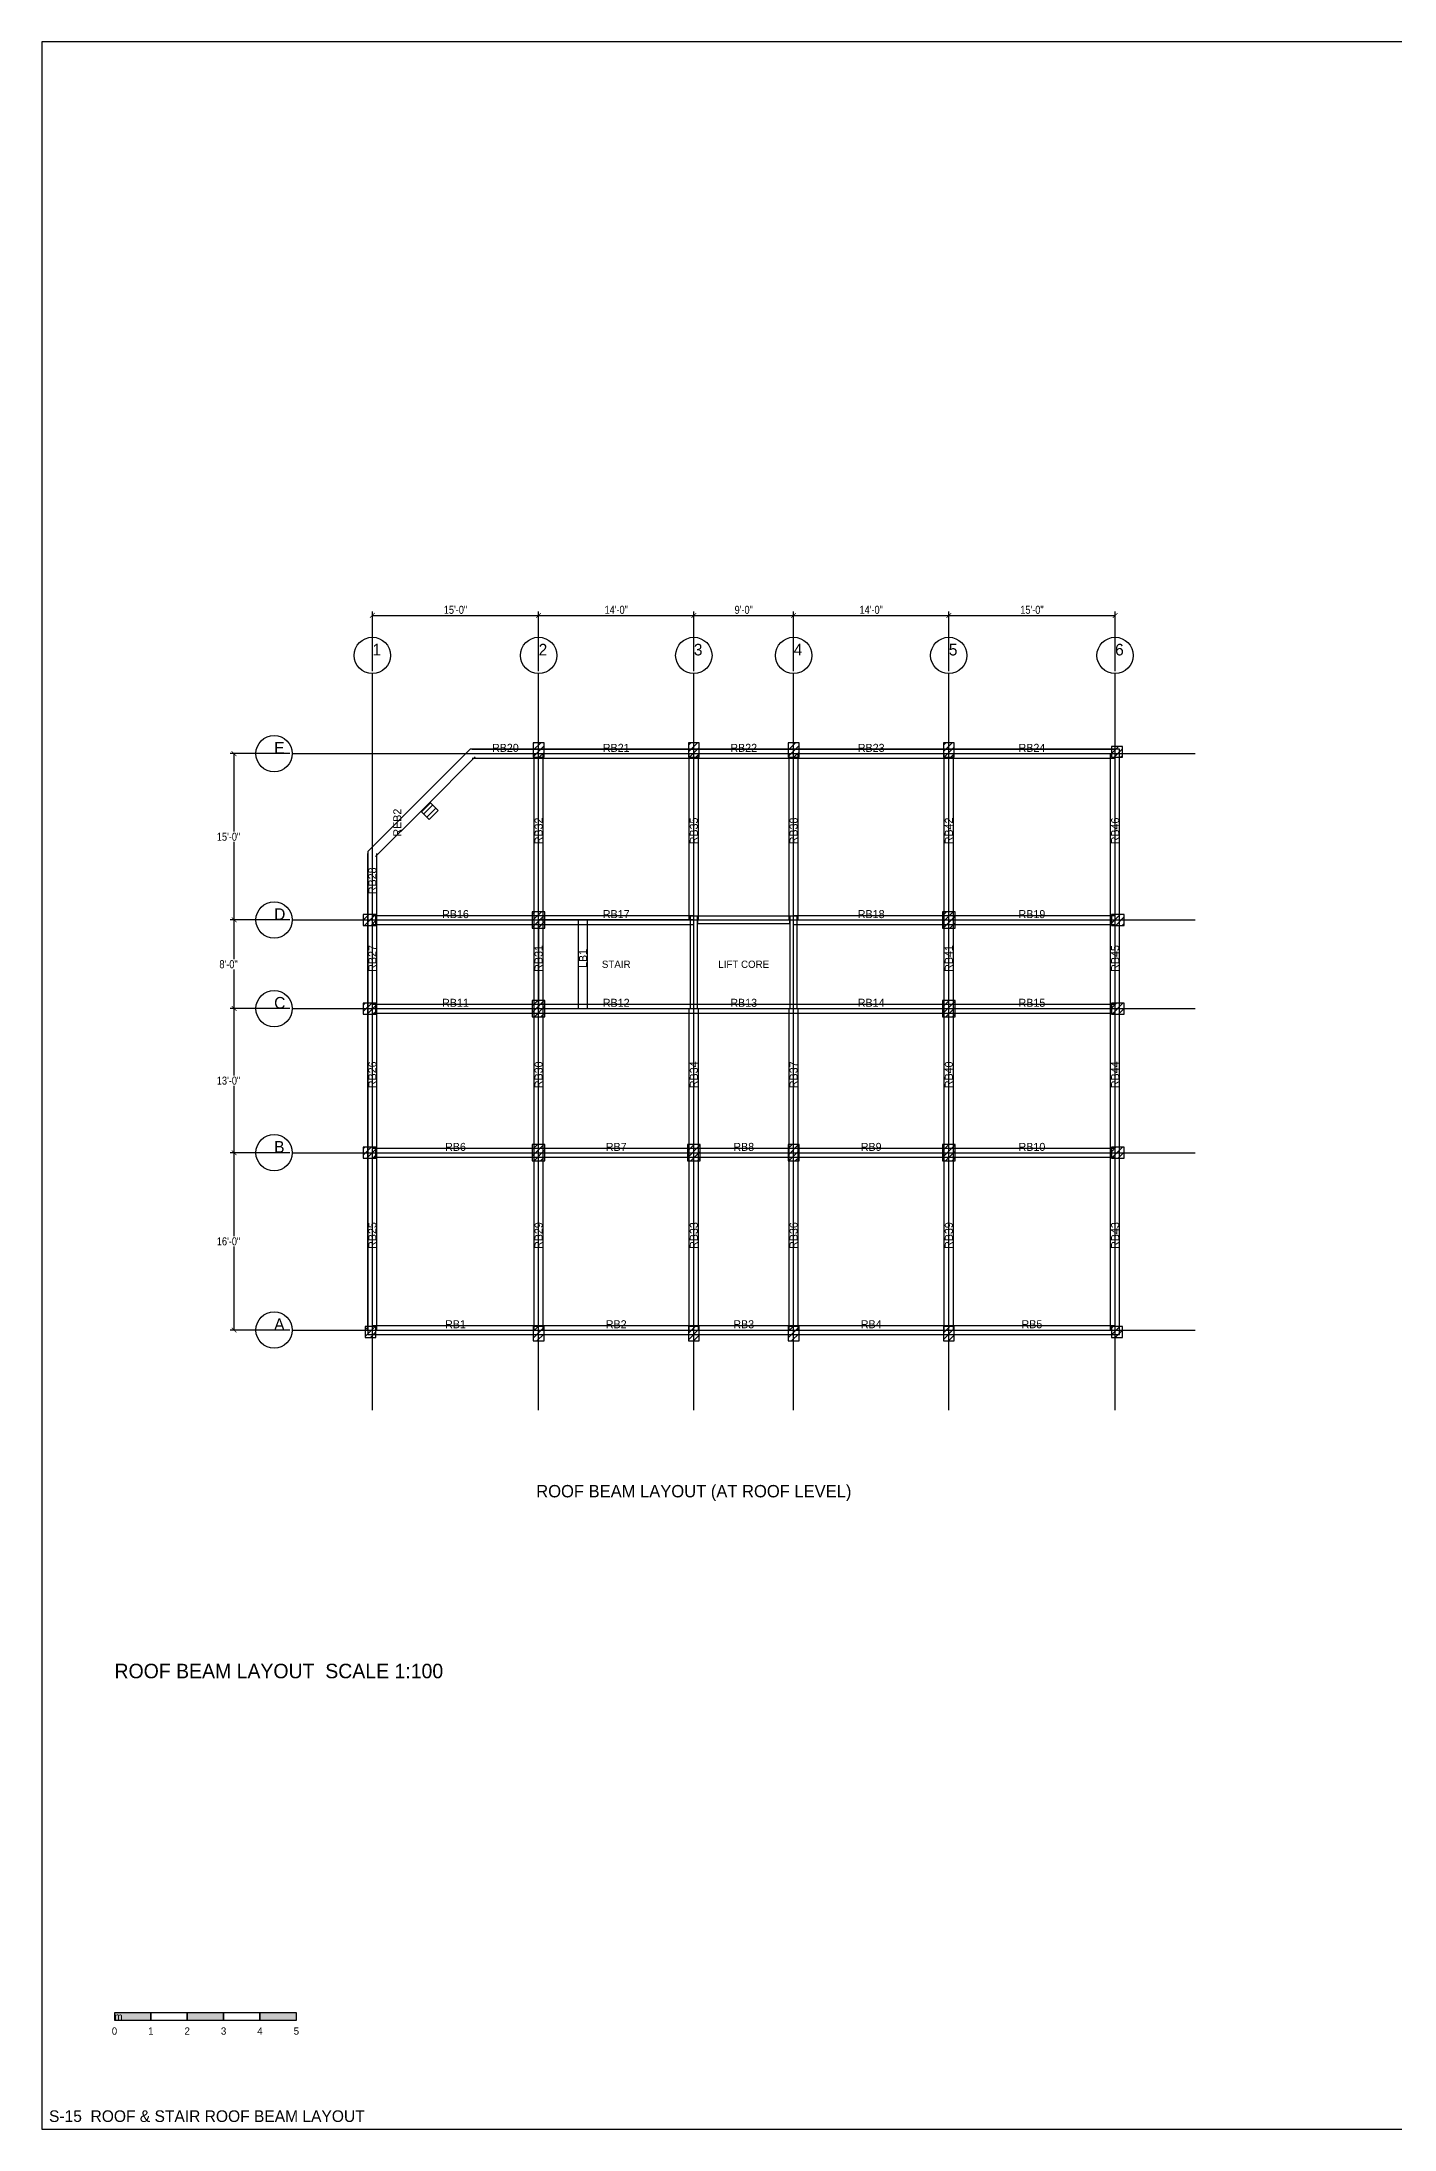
# Model space of a CAD drawing. Extents: x 1000 to 743527, y -207200 to 58857.
# Drawn here: x 659700 to 696886, y -68400 to -11000 of the extents above; entities that cross this region are included whole.
import ezdxf
from ezdxf.enums import TextEntityAlignment as Align

# ---------------------------------------------------------------- set-up
doc = ezdxf.new("R2010")
doc.units = 0
for name, color, linetype in [('Beam Line', 4, 'Continuous'), ('Column', 1, 'Continuous'), ('Grid', 8, 'Continuous'), ('Grid Circle', 8, 'Continuous'), ('Hatch', 9, 'Continuous'), ('Inches Dimension', 6, 'Continuous'), ('Sheet', 7, 'Continuous'), ('Slab', 5, 'Continuous'), ('Text-1', 7, 'Continuous'), ('Wall', 1, 'Continuous')]:
    doc.layers.add(name, color=color, linetype=linetype)
doc.styles.add('OpenSansCondensed-Light', font='OpenSansCondensed-Light.ttf')
doc.dimstyles.new('EZDXF', dxfattribs={"dimtxt": 0.25, "dimasz": 0.175, "dimexe": 0.375, "dimexo": 0.125, "dimgap": 0.1, "dimtad": 1, "dimlfac": 100, "dimzin": 12, "dimdsep": 46, "dimtxsty": 'OpenSansCondensed-Light', "dimblk": 'ARCHTICK', "dimcen": 2.5, "dimazin": 3, "dimtfac": 0.5, "dimtmove": 2, "dimatfit": 3})

# ---------------------------------------------------------------- blocks, each defined once
blk = doc.blocks.new('SCALE_BAR')
at = {"layer": 'Sheet'}
h = blk.add_hatch(color=7, dxfattribs=at)
h.dxf.hatch_style = 1
h.paths.add_polyline_path([(0, 0), (10, 0), (10, 2), (0, 2)])
h = blk.add_hatch(color=7, dxfattribs=at)
h.dxf.hatch_style = 1
h.paths.add_polyline_path([(20, 0), (30, 0), (30, 2), (20, 2)])
h = blk.add_hatch(color=7, dxfattribs=at)
h.dxf.hatch_style = 1
h.paths.add_polyline_path([(40, 0), (50, 0), (50, 2), (40, 2)])
for points in [[(0, 0), (10, 0), (10, 2), (0, 2)], [(10, 0), (20, 0), (20, 2), (10, 2)], [(20, 0), (30, 0), (30, 2), (20, 2)], [(30, 0), (40, 0), (40, 2), (30, 2)], [(40, 0), (50, 0), (50, 2), (40, 2)]]:
    blk.add_lwpolyline(points, close=True, dxfattribs=at)
for s, p in [('0', (0, -4)), ('1', (10, -4)), ('2', (20, -4)), ('3', (30, -4)), ('4', (40, -4)), ('5', (50, -4))]:
    blk.add_text(s, height=2, dxfattribs=at).set_placement(p, align=Align.CENTER)
at = {"layer": 'Text-1'}
blk.add_attdef('UNIT', (0, 0), '', height=2, dxfattribs=at)
blk = doc.blocks.new('GRID_BUBBLE')
at = {"layer": 'Grid Circle'}
blk.add_circle((0, 0), 500, dxfattribs=at)
at = {"layer": 'Text-1'}
blk.add_attdef('GRID', (0, 0), '', height=320, dxfattribs=at)
blk = doc.blocks.new('_ARCHTICK')
at = {"color": 0, "linetype": 'BYBLOCK', "const_width": 0.15}
blk.add_lwpolyline([(-0.5, -0.5), (0.5, 0.5)], dxfattribs=at)

msp = doc.modelspace()

# ---------------------------------------------------------------- hatches: boundary and pattern name
at = {"layer": 'Hatch'}
h = msp.add_hatch(dxfattribs=at)
h.set_pattern_fill('ANSI31', scale=40)
h.paths.add_polyline_path([(673211.2, -30675.2), (673511.2, -30675.2), (673511.2, -30275.2), (673211.2, -30275.2)])
h = msp.add_hatch(dxfattribs=at)
h.set_pattern_fill('ANSI31', scale=40)
h.paths.add_polyline_path([(677478.4, -30675.2), (677778.4, -30675.2), (677778.4, -30275.2), (677478.4, -30275.2)])
h = msp.add_hatch(dxfattribs=at)
h.set_pattern_fill('ANSI31', scale=40)
h.paths.add_polyline_path([(680221.6, -30675.2), (680521.6, -30675.2), (680521.6, -30275.2), (680221.6, -30275.2)])
h = msp.add_hatch(dxfattribs=at)
h.set_pattern_fill('ANSI31', scale=40)
h.paths.add_polyline_path([(684488.8, -30675.2), (684788.8, -30675.2), (684788.8, -30275.2), (684488.8, -30275.2)])
h = msp.add_hatch(dxfattribs=at)
h.set_pattern_fill('ANSI31', scale=40)
h.paths.add_polyline_path([(689110.8, -30675.2), (689410.8, -30675.2), (689410.8, -30375.2), (689110.8, -30375.2)])
h = msp.add_hatch(dxfattribs=at)
h.set_pattern_fill('ANSI31', scale=40)
h.paths.add_polyline_path([(670355.3, -32388.7), (670602.7, -32141.3), (670390.6, -31929.1), (670143.1, -32176.6)])
h = msp.add_hatch(dxfattribs=at)
h.set_pattern_fill('ANSI31', scale=40)
h.paths.add_polyline_path([(668539.2, -35297.2), (668889.2, -35297.2), (668889.2, -34997.2), (668539.2, -34997.2)])
h = msp.add_hatch(dxfattribs=at)
h.set_pattern_fill('ANSI31', scale=40)
h.paths.add_polyline_path([(673186.2, -35372.2), (673536.2, -35372.2), (673536.2, -34922.2), (673186.2, -34922.2)])
h = msp.add_hatch(dxfattribs=at)
h.set_pattern_fill('ANSI31', scale=40)
h.paths.add_polyline_path([(684463.8, -35372.2), (684813.8, -35372.2), (684813.8, -34922.2), (684463.8, -34922.2)])
h = msp.add_hatch(dxfattribs=at)
h.set_pattern_fill('ANSI31', scale=40)
h.paths.add_polyline_path([(689110.8, -35297.2), (689460.8, -35297.2), (689460.8, -34997.2), (689110.8, -34997.2)])
h = msp.add_hatch(dxfattribs=at)
h.set_pattern_fill('ANSI31', scale=40)
h.paths.add_polyline_path([(668539.2, -37735.6), (668889.2, -37735.6), (668889.2, -37435.6), (668539.2, -37435.6)])
h = msp.add_hatch(dxfattribs=at)
h.set_pattern_fill('ANSI31', scale=40)
h.paths.add_polyline_path([(673186.2, -37810.6), (673536.2, -37810.6), (673536.2, -37360.6), (673186.2, -37360.6)])
h = msp.add_hatch(dxfattribs=at)
h.set_pattern_fill('ANSI31', scale=40)
h.paths.add_polyline_path([(684463.8, -37810.6), (684813.8, -37810.6), (684813.8, -37360.6), (684463.8, -37360.6)])
h = msp.add_hatch(dxfattribs=at)
h.set_pattern_fill('ANSI31', scale=40)
h.paths.add_polyline_path([(689110.8, -37735.6), (689460.8, -37735.6), (689460.8, -37435.6), (689110.8, -37435.6)])
h = msp.add_hatch(dxfattribs=at)
h.set_pattern_fill('ANSI31', scale=40)
h.paths.add_polyline_path([(673186.2, -41773), (673536.2, -41773), (673536.2, -41323), (673186.2, -41323)])
h = msp.add_hatch(dxfattribs=at)
h.set_pattern_fill('ANSI31', scale=40)
h.paths.add_polyline_path([(677453.4, -41773), (677803.4, -41773), (677803.4, -41323), (677453.4, -41323)])
h = msp.add_hatch(dxfattribs=at)
h.set_pattern_fill('ANSI31', scale=40)
h.paths.add_polyline_path([(680221.6, -41773), (680521.6, -41773), (680521.6, -41323), (680221.6, -41323)])
h = msp.add_hatch(dxfattribs=at)
h.set_pattern_fill('ANSI31', scale=40)
h.paths.add_polyline_path([(684463.8, -41773), (684813.8, -41773), (684813.8, -41323), (684463.8, -41323)])
h = msp.add_hatch(dxfattribs=at)
h.set_pattern_fill('ANSI31', scale=40)
h.paths.add_polyline_path([(668539.2, -41698), (668889.2, -41698), (668889.2, -41398), (668539.2, -41398)])
h = msp.add_hatch(dxfattribs=at)
h.set_pattern_fill('ANSI31', scale=40)
h.paths.add_polyline_path([(689110.8, -41698), (689460.8, -41698), (689460.8, -41398), (689110.8, -41398)])
h = msp.add_hatch(dxfattribs=at)
h.set_pattern_fill('ANSI31', scale=40)
h.paths.add_polyline_path([(668589.2, -46624.8), (668889.2, -46624.8), (668889.2, -46324.8), (668589.2, -46324.8)])
h = msp.add_hatch(dxfattribs=at)
h.set_pattern_fill('ANSI31', scale=40)
h.paths.add_polyline_path([(673211.2, -46724.8), (673511.2, -46724.8), (673511.2, -46324.8), (673211.2, -46324.8)])
h = msp.add_hatch(dxfattribs=at)
h.set_pattern_fill('ANSI31', scale=40)
h.paths.add_polyline_path([(677478.4, -46724.8), (677778.4, -46724.8), (677778.4, -46324.8), (677478.4, -46324.8)])
h = msp.add_hatch(dxfattribs=at)
h.set_pattern_fill('ANSI31', scale=40)
h.paths.add_polyline_path([(680221.6, -46724.8), (680521.6, -46724.8), (680521.6, -46324.8), (680221.6, -46324.8)])
h = msp.add_hatch(dxfattribs=at)
h.set_pattern_fill('ANSI31', scale=40)
h.paths.add_polyline_path([(684488.8, -46724.8), (684788.8, -46724.8), (684788.8, -46324.8), (684488.8, -46324.8)])
h = msp.add_hatch(dxfattribs=at)
h.set_pattern_fill('ANSI31', scale=40)
h.paths.add_polyline_path([(689110.8, -46624.8), (689410.8, -46624.8), (689410.8, -46324.8), (689110.8, -46324.8)])

# ---------------------------------------------------------------- linework, layer by layer
at = {"layer": 'Beam Line'}
for p, q in [((670072.4, -31858.4), (671444, -30486.8)), ((670249.2, -32035.2), (671620.8, -30663.6)), ((671532.4, -30450.2), (673361.2, -30450.2)), ((671532.4, -30700.2), (673361.2, -30700.2)), ((673236.2, -35147.2), (673236.2, -30575.2)), ((673361.2, -30450.2), (677628.4, -30450.2)), ((673361.2, -30700.2), (677628.4, -30700.2)), ((673486.2, -35147.2), (673486.2, -30575.2)), ((677503.4, -35147.2), (677503.4, -30575.2)), ((677628.4, -30450.2), (680371.6, -30450.2)), ((677628.4, -30700.2), (680371.6, -30700.2)), ((677753.4, -35147.2), (677753.4, -30575.2)), ((680246.6, -35147.2), (680246.6, -30575.2)), ((680371.6, -30450.2), (684638.8, -30450.2)), ((680371.6, -30700.2), (684638.8, -30700.2)), ((680496.6, -35147.2), (680496.6, -30575.2)), ((684513.8, -35147.2), (684513.8, -30575.2)), ((684638.8, -30450.2), (689210.8, -30450.2)), ((684638.8, -30700.2), (689210.8, -30700.2)), ((684763.8, -35147.2), (684763.8, -30575.2)), ((689085.8, -35147.2), (689085.8, -30575.2)), ((689335.8, -35147.2), (689335.8, -30575.2)), ((668700.8, -33230), (670072.4, -31858.4)), ((668877.6, -33406.8), (670249.2, -32035.2)), ((668664.2, -35147.2), (668664.2, -33318.4)), ((668914.2, -35147.2), (668914.2, -33318.4)), ((668664.2, -37585.6), (668664.2, -35147.2)), ((668789.2, -35022.2), (673361.2, -35022.2)), ((668789.2, -35272.2), (673361.2, -35272.2)), ((668914.2, -37585.6), (668914.2, -35147.2)), ((673236.2, -37585.6), (673236.2, -35147.2)), ((673361.2, -35022.2), (677628.4, -35022.2)), ((673361.2, -35272.2), (677628.4, -35272.2)), ((673486.2, -37585.6), (673486.2, -35147.2)), ((674455.4, -37585.6), (674455.4, -35147.2)), ((674705.4, -37585.6), (674705.4, -35147.2)), ((680371.6, -35022.2), (684638.8, -35022.2)), ((680371.6, -35272.2), (684638.8, -35272.2)), ((684513.8, -37585.6), (684513.8, -35147.2)), ((684638.8, -35022.2), (689210.8, -35022.2)), ((684638.8, -35272.2), (689210.8, -35272.2)), ((684763.8, -37585.6), (684763.8, -35147.2)), ((689085.8, -37585.6), (689085.8, -35147.2)), ((689335.8, -37585.6), (689335.8, -35147.2)), ((668664.2, -41548), (668664.2, -37585.6)), ((668789.2, -37460.6), (673361.2, -37460.6)), ((668789.2, -37710.6), (673361.2, -37710.6)), ((668914.2, -41548), (668914.2, -37585.6)), ((673236.2, -41548), (673236.2, -37585.6)), ((673361.2, -37460.6), (677628.4, -37460.6)), ((673361.2, -37710.6), (677628.4, -37710.6)), ((673486.2, -41548), (673486.2, -37585.6)), ((677503.4, -41548), (677503.4, -37585.6)), ((677628.4, -37460.6), (680371.6, -37460.6)), ((677628.4, -37710.6), (680371.6, -37710.6)), ((677753.4, -41548), (677753.4, -37585.6)), ((680246.6, -41548), (680246.6, -37585.6)), ((680371.6, -37460.6), (684638.8, -37460.6)), ((680371.6, -37710.6), (684638.8, -37710.6)), ((680496.6, -41548), (680496.6, -37585.6)), ((684513.8, -41548), (684513.8, -37585.6)), ((684638.8, -37460.6), (689210.8, -37460.6)), ((684638.8, -37710.6), (689210.8, -37710.6)), ((684763.8, -41548), (684763.8, -37585.6)), ((689085.8, -41548), (689085.8, -37585.6)), ((689335.8, -41548), (689335.8, -37585.6)), ((668664.2, -46424.8), (668664.2, -41548)), ((668789.2, -41423), (673361.2, -41423)), ((668789.2, -41673), (673361.2, -41673)), ((668914.2, -46424.8), (668914.2, -41548)), ((673236.2, -46424.8), (673236.2, -41548)), ((673361.2, -41423), (677628.4, -41423)), ((673361.2, -41673), (677628.4, -41673)), ((673486.2, -46424.8), (673486.2, -41548)), ((677503.4, -46424.8), (677503.4, -41548)), ((677628.4, -41423), (680371.6, -41423)), ((677628.4, -41673), (680371.6, -41673)), ((677753.4, -46424.8), (677753.4, -41548)), ((680246.6, -46424.8), (680246.6, -41548)), ((680371.6, -41423), (684638.8, -41423)), ((680371.6, -41673), (684638.8, -41673)), ((680496.6, -46424.8), (680496.6, -41548)), ((684513.8, -46424.8), (684513.8, -41548)), ((684638.8, -41423), (689210.8, -41423)), ((684638.8, -41673), (689210.8, -41673)), ((684763.8, -46424.8), (684763.8, -41548)), ((689085.8, -46424.8), (689085.8, -41548)), ((689335.8, -46424.8), (689335.8, -41548)), ((668789.2, -46299.8), (673361.2, -46299.8)), ((673361.2, -46299.8), (677628.4, -46299.8)), ((677628.4, -46299.8), (680371.6, -46299.8)), ((680371.6, -46299.8), (684638.8, -46299.8)), ((684638.8, -46299.8), (689210.8, -46299.8)), ((668789.2, -46549.8), (673361.2, -46549.8)), ((673361.2, -46549.8), (677628.4, -46549.8)), ((677628.4, -46549.8), (680371.6, -46549.8)), ((680371.6, -46549.8), (684638.8, -46549.8)), ((684638.8, -46549.8), (689210.8, -46549.8))]:
    msp.add_line(p, q, dxfattribs=at)
at = {"layer": 'Column'}
for points in [[(673211.2, -30675.2), (673511.2, -30675.2), (673511.2, -30275.2), (673211.2, -30275.2)], [(677478.4, -30675.2), (677778.4, -30675.2), (677778.4, -30275.2), (677478.4, -30275.2)], [(680221.6, -30675.2), (680521.6, -30675.2), (680521.6, -30275.2), (680221.6, -30275.2)], [(684488.8, -30675.2), (684788.8, -30675.2), (684788.8, -30275.2), (684488.8, -30275.2)], [(689110.8, -30675.2), (689410.8, -30675.2), (689410.8, -30375.2), (689110.8, -30375.2)], [(670355.3, -32388.7), (670602.7, -32141.3), (670390.6, -31929.1), (670143.1, -32176.6)], [(668539.2, -35297.2), (668889.2, -35297.2), (668889.2, -34997.2), (668539.2, -34997.2)], [(673186.2, -35372.2), (673536.2, -35372.2), (673536.2, -34922.2), (673186.2, -34922.2)], [(684463.8, -35372.2), (684813.8, -35372.2), (684813.8, -34922.2), (684463.8, -34922.2)], [(689110.8, -35297.2), (689460.8, -35297.2), (689460.8, -34997.2), (689110.8, -34997.2)], [(668539.2, -37735.6), (668889.2, -37735.6), (668889.2, -37435.6), (668539.2, -37435.6)], [(673186.2, -37810.6), (673536.2, -37810.6), (673536.2, -37360.6), (673186.2, -37360.6)], [(684463.8, -37810.6), (684813.8, -37810.6), (684813.8, -37360.6), (684463.8, -37360.6)], [(689110.8, -37735.6), (689460.8, -37735.6), (689460.8, -37435.6), (689110.8, -37435.6)], [(673186.2, -41773), (673536.2, -41773), (673536.2, -41323), (673186.2, -41323)], [(677453.4, -41773), (677803.4, -41773), (677803.4, -41323), (677453.4, -41323)], [(680221.6, -41773), (680521.6, -41773), (680521.6, -41323), (680221.6, -41323)], [(684463.8, -41773), (684813.8, -41773), (684813.8, -41323), (684463.8, -41323)], [(668539.2, -41698), (668889.2, -41698), (668889.2, -41398), (668539.2, -41398)], [(689110.8, -41698), (689460.8, -41698), (689460.8, -41398), (689110.8, -41398)], [(668589.2, -46624.8), (668889.2, -46624.8), (668889.2, -46324.8), (668589.2, -46324.8)], [(673211.2, -46724.8), (673511.2, -46724.8), (673511.2, -46324.8), (673211.2, -46324.8)], [(677478.4, -46724.8), (677778.4, -46724.8), (677778.4, -46324.8), (677478.4, -46324.8)], [(680221.6, -46724.8), (680521.6, -46724.8), (680521.6, -46324.8), (680221.6, -46324.8)], [(684488.8, -46724.8), (684788.8, -46724.8), (684788.8, -46324.8), (684488.8, -46324.8)], [(689110.8, -46624.8), (689410.8, -46624.8), (689410.8, -46324.8), (689110.8, -46324.8)]]:
    msp.add_lwpolyline(points, close=True, dxfattribs=at)
at = {"layer": 'Grid'}
for p, q in [((668789.2, -48624.8), (668789.2, -28375.2)), ((673361.2, -48624.8), (673361.2, -28375.2)), ((677628.4, -48624.8), (677628.4, -28375.2)), ((680371.6, -48624.8), (680371.6, -28375.2)), ((684638.8, -48624.8), (684638.8, -28375.2)), ((689210.8, -48624.8), (689210.8, -28375.2)), ((666589.2, -30575.2), (691410.8, -30575.2)), ((666589.2, -35147.2), (691410.8, -35147.2)), ((666589.2, -37585.6), (691410.8, -37585.6)), ((666589.2, -41548), (691410.8, -41548)), ((666589.2, -46424.8), (691410.8, -46424.8))]:
    msp.add_line(p, q, dxfattribs=at)
at = {"layer": 'Sheet'}
msp.add_lwpolyline([(659700, -68400), (741800, -68400), (741800, -11000), (659700, -11000)], close=True, dxfattribs=at)
at = {"layer": 'Slab'}
for points in [[(668664.2, -46549.8), (689335.8, -46549.8), (689335.8, -30450.2), (671480.6, -30450.2), (668664.2, -33266.6)], [(673361.2, -37585.6), (677628.4, -37585.6), (677628.4, -35147.2), (673361.2, -35147.2)]]:
    msp.add_lwpolyline(points, close=True, dxfattribs=at)
at = {"layer": 'Wall'}
for points in [[(677528.4, -37585.6), (677728.4, -37585.6), (677728.4, -35047.2), (677528.4, -35047.2)], [(677728.4, -35247.2), (680271.6, -35247.2), (680271.6, -35047.2), (677728.4, -35047.2)], [(680271.6, -37585.6), (680471.6, -37585.6), (680471.6, -35047.2), (680271.6, -35047.2)]]:
    msp.add_lwpolyline(points, close=True, dxfattribs=at)

# ---------------------------------------------------------------- block references
at = {"layer": 'Grid Circle'}
for p, values in [((668789.2, -27875.2), {'GRID': '1'}), ((673361.2, -27875.2), {'GRID': '2'}), ((677628.4, -27875.2), {'GRID': '3'}), ((680371.6, -27875.2), {'GRID': '4'}), ((684638.8, -27875.2), {'GRID': '5'}), ((689210.8, -27875.2), {'GRID': '6'}), ((666089.2, -30575.2), {'GRID': 'E'}), ((666089.2, -35147.2), {'GRID': 'D'}), ((666089.2, -37585.6), {'GRID': 'C'}), ((666089.2, -41548), {'GRID': 'B'}), ((666089.2, -46424.8), {'GRID': 'A'})]:
    msp.add_blockref('GRID_BUBBLE', p, dxfattribs=at).add_auto_attribs(values)
at = {"layer": 'Sheet', "xscale": 100, "yscale": 100}
msp.add_blockref('SCALE_BAR', (661700, -65400), dxfattribs=at).add_auto_attribs({'UNIT': 'm'})

# ---------------------------------------------------------------- texts
at = {"layer": 'Sheet'}
for s, height, p in [('ROOF BEAM LAYOUT  SCALE 1:100', 400, (661700, -56000)), ('S-15  ROOF & STAIR ROOF BEAM LAYOUT', 320, (659900, -68200))]:
    msp.add_text(s, height=height, dxfattribs=at).set_placement(p)
at = {"layer": 'Text-1'}
for s, height, p in [('RB20', 220, (672446.8, -30415.2)), ('RB21', 220, (675494.8, -30415.2)), ('RB22', 220, (679000, -30415.2)), ('RB23', 220, (682505.2, -30415.2)), ('RB24', 220, (686924.8, -30415.2)), ('RB16', 220, (671075.2, -34987.2)), ('RB17', 220, (675494.8, -34987.2)), ('RB18', 220, (682505.2, -34987.2)), ('RB19', 220, (686924.8, -34987.2)), ('STAIR', 200, (675494.8, -36366.4)), ('LIFT CORE', 200, (679000, -36366.4)), ('RB11', 220, (671075.2, -37425.6)), ('RB12', 220, (675494.8, -37425.6)), ('RB13', 220, (679000, -37425.6)), ('RB14', 220, (682505.2, -37425.6)), ('RB15', 220, (686924.8, -37425.6)), ('RB6', 220, (671075.2, -41388)), ('RB7', 220, (675494.8, -41388)), ('RB8', 220, (679000, -41388)), ('RB9', 220, (682505.2, -41388)), ('RB10', 220, (686924.8, -41388)), ('RB1', 220, (671075.2, -46264.8)), ('RB2', 220, (675494.8, -46264.8)), ('RB3', 220, (679000, -46264.8)), ('RB4', 220, (682505.2, -46264.8)), ('RB5', 220, (686924.8, -46264.8))]:
    msp.add_text(s, height=height, dxfattribs=at).set_placement(p, align=Align.MIDDLE_CENTER)
for s, p in [('REB2', (669475, -32472.6)), ('RB32', (673361.2, -32701.2)), ('RB35', (677628.4, -32701.2)), ('RB38', (680371.6, -32701.2)), ('RB42', (684638.8, -32701.2)), ('RB46', (689210.8, -32701.2)), ('RB28', (668789.2, -34072.8)), ('RB27', (668789.2, -36206.4)), ('RB31', (673361.2, -36206.4)), ('LB1', (674580.4, -36206.4)), ('RB41', (684638.8, -36206.4)), ('RB45', (689210.8, -36206.4)), ('RB26', (668789.2, -39406.8)), ('RB30', (673361.2, -39406.8)), ('RB34', (677628.4, -39406.8)), ('RB37', (680371.6, -39406.8)), ('RB40', (684638.8, -39406.8)), ('RB44', (689210.8, -39406.8)), ('RB25', (668789.2, -43826.4)), ('RB29', (673361.2, -43826.4)), ('RB33', (677628.4, -43826.4)), ('RB36', (680371.6, -43826.4)), ('RB39', (684638.8, -43826.4)), ('RB43', (689210.8, -43826.4))]:
    msp.add_text(s, height=220, rotation=90, dxfattribs=at).set_placement(p, align=Align.MIDDLE_CENTER)
msp.add_text('ROOF BEAM LAYOUT (AT ROOF LEVEL)', height=340, dxfattribs=at).set_placement((677628.4, -51024.8), align=Align.CENTER)

# ---------------------------------------------------------------- dimensions: what is measured, and where the dimension line sits
at = {"layer": 'Inches Dimension'}
for base, p1, p2, text in [((668789.2, -26775.2), (668789.2, -28375.2), (673361.2, -28375.2), '15\'-0"'), ((673361.2, -26775.2), (673361.2, -28375.2), (677628.4, -28375.2), '14\'-0"'), ((677628.4, -26775.2), (677628.4, -28375.2), (680371.6, -28375.2), '9\'-0"'), ((680371.6, -26775.2), (680371.6, -28375.2), (684638.8, -28375.2), '14\'-0"'), ((684638.8, -26775.2), (684638.8, -28375.2), (689210.8, -28375.2), '15\'-0"')]:
    msp.add_linear_dim(base=base, p1=p1, p2=p2, text=text, dimstyle='EZDXF', override={"dimtxt": 220, "dimasz": 132, "dimexe": 110, "dimexo": 66, "dimgap": 44, "dimtad": 1, "dimtih": 1, "dimtoh": 1, "dimdec": 0, "dimlfac": 1}, dxfattribs=at).render()
for base, p1, p2, text in [((664989.2, -35147.2), (666589.2, -35147.2), (666589.2, -30575.2), '15\'-0"'), ((664989.2, -37585.6), (666589.2, -37585.6), (666589.2, -35147.2), '8\'-0"'), ((664989.2, -41548), (666589.2, -41548), (666589.2, -37585.6), '13\'-0"'), ((664989.2, -46424.8), (666589.2, -46424.8), (666589.2, -41548), '16\'-0"')]:
    msp.add_linear_dim(base=base, p1=p1, p2=p2, angle=90, text=text, dimstyle='EZDXF', override={"dimtxt": 220, "dimasz": 132, "dimexe": 110, "dimexo": 66, "dimgap": 44, "dimtad": 1, "dimtih": 1, "dimtoh": 1, "dimdec": 0, "dimlfac": 1}, dxfattribs=at).render()

doc.saveas('drawing.dxf')
